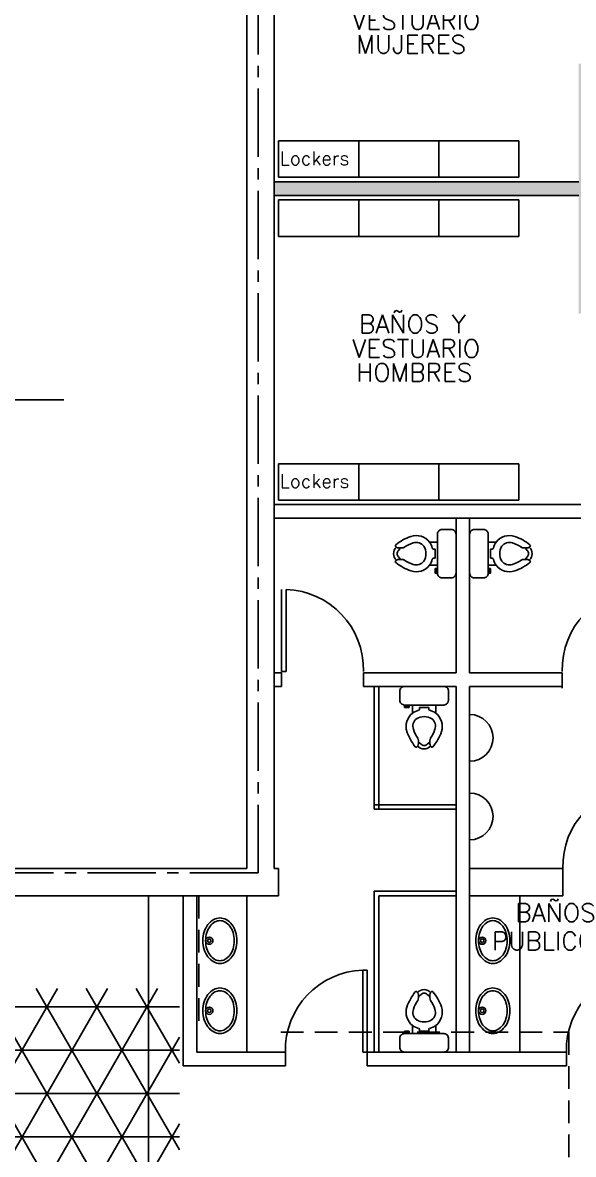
# Model space of a CAD drawing. Header units: metres. Extents: x 95 to 486, y 2972 to 3465.
# Drawn here: x 168.15 to 174.2, y 3024.58 to 3037.02 of the extents above; entities that cross this region are included whole.
import ezdxf

# ---------------------------------------------------------------- set-up
doc = ezdxf.new("R2010")
doc.units = ezdxf.units.M
for name, pattern in [('CENTER2', [1.125, 0.75, -0.125, 0.125, -0.125]), ('DASHDOT2', [0.5, 0.25, -0.125, 0, -0.125]), ('HIDDEN', [0.375, 0.25, -0.125])]:
    doc.linetypes.add(name, pattern=pattern)
for name, color, linetype in [('0_HOJA-CARATULA', 7, 'Continuous'), ('0_LINEAS-MEDIANERAS', 1, 'DASHDOT2'), ('0_MUROS', 7, 'Continuous'), ('0_PUERTAS-VENTANAS', 3, 'Continuous'), ('0_SANITARIOS', 1, 'Continuous'), ('A_MEDIASOMBRA', 5, 'Continuous'), ('C_COTAS', 5, 'Continuous'), ('E_EQUIPAMIENTO', 1, 'Continuous'), ('T_TEXTOS', 3, 'Continuous'), ('T_TEXTOS-EQUIPAMIENTO', 5, 'Continuous')]:
    doc.layers.add(name, color=color, linetype=linetype)
doc.styles.add('ROMANS', font='romans.shx', dxfattribs={"width": 0.8, "height": 0.15})

# ---------------------------------------------------------------- blocks, each defined once
blk = doc.blocks.new('SAPLS020')
at = {"linetype": 'ByBlock'}
for p, q in [((-0.203, -0.127), (-0.203, 0.127)), ((-0.633, 0.034), (-0.611, 0.063)), ((-0.595, 0.063), (-0.627, 0.063)), ((-0.248, 0.051), (-0.229, 0.051)), ((-0.229, 0.051), (-0.229, -0.051)), ((-0.633, -0.034), (-0.611, -0.063)), ((-0.595, -0.063), (-0.628, -0.063)), ((-0.229, -0.051), (-0.248, -0.051))]:
    blk.add_line(p, q, dxfattribs=at)
blk.add_lwpolyline([(-0.051, -0.267, 0.414214), (0, -0.216), (0, 0.216, 0.414214), (-0.051, 0.267), (-0.152, 0.267, 0.414214), (-0.203, 0.216), (-0.203, 0.127), (-0.292, 0.127, 0.320465), (-0.495, 0.19, 0.084082), (-0.662, 0.098, 0.442604), (-0.664, 0.079, 0.057779), (-0.655, 0.072, 0.435895), (-0.655, -0.071, 0.057779), (-0.664, -0.079, 0.442604), (-0.663, -0.097, 0.084082), (-0.496, -0.19, 0.320465), (-0.292, -0.127), (-0.203, -0.127), (-0.203, -0.216, 0.414214), (-0.152, -0.266), (-0.051, -0.266)], format="xyb", close=True, dxfattribs=at)
at = {"color": 30, "linetype": 'ByBlock'}
blk.add_lwpolyline([(-0.203, 0.216), (-0.229, 0.216), (-0.229, 0.165), (-0.216, 0.165), (-0.216, 0.203), (-0.203, 0.203)], dxfattribs=at)
at = {"linetype": 'ByBlock'}
for centre, radius, start, end in [((-0.438, 0.017), 0.183, 13.8834, 37.1083), ((-0.627, 0.114), 0.0508, 237.3897, 270), ((-0.601, 0), 0.0466, 133.6028, 226.3972), ((-0.595, 0.114), 0.0508, 270, 302.0625), ((-0.305, -0.349), 0.496, 109.44, 122.0625), ((-0.438, 0.017), 0.107, 37.1083, 108.1837), ((-0.486, 0), 0.155, 327.7973, 32.2027), ((-0.248, 0.063), 0.0127, 193.8834, 270), ((-0.628, -0.114), 0.0508, 90, 121.856), ((-0.595, -0.114), 0.0508, 57.9375, 90), ((-0.305, 0.349), 0.496, 237.9375, 250.56), ((-0.438, -0.017), 0.107, 251.8163, 322.8917), ((-0.438, -0.017), 0.183, 322.8917, 346.1166), ((-0.248, -0.063), 0.0127, 90, 166.1166)]:
    blk.add_arc(centre, radius, start, end, dxfattribs=at)

msp = doc.modelspace()

# ---------------------------------------------------------------- hatches: boundary and pattern name
at = {"layer": '0_MUROS'}
msp.add_hatch(color=256, dxfattribs=at).paths.add_polyline_path([(180.4124, 3036.9693), (180.2624, 3036.9693), (180.2624, 3036.5693), (180.0124, 3036.5693), (180.0124, 3036.4693), (180.2624, 3036.4693), (180.2624, 3035.2693), (179.3624, 3035.2693), (179.3624, 3036.4693), (179.4124, 3036.4693), (179.4124, 3036.5693), (179.0124, 3036.5693), (179.0124, 3036.4693), (179.2624, 3036.4693), (179.2624, 3035.2693), (178.3624, 3035.2693), (178.3624, 3036.4693), (178.4124, 3036.4693), (178.4124, 3036.5693), (178.0124, 3036.5693), (178.0124, 3036.4693), (178.2624, 3036.4693), (178.2624, 3035.2693), (177.3624, 3035.2693), (177.3624, 3036.4693), (177.4124, 3036.4693), (177.4124, 3036.5693), (177.0124, 3036.5693), (177.0124, 3036.4693), (177.2624, 3036.4693), (177.2624, 3035.2693), (176.3624, 3035.2693), (176.3624, 3036.4693), (176.4124, 3036.4693), (176.4124, 3036.5693), (176.3624, 3036.5693), (176.3624, 3036.9693), (176.2624, 3036.9693), (176.2624, 3035.2693), (175.3624, 3035.2693), (175.3624, 3036.5693), (175.2624, 3036.5693), (175.2624, 3035.2693), (174.3624, 3035.2693), (174.3624, 3036.5693), (174.2624, 3036.5693), (174.2624, 3035.2693), (170.9124, 3035.2693), (170.9124, 3035.1193), (174.2624, 3035.1193), (174.2624, 3033.8193), (174.3624, 3033.8193), (174.3624, 3035.1193), (175.2624, 3035.1193), (175.2624, 3033.8193), (175.3624, 3033.8193), (175.3624, 3035.1193), (176.2624, 3035.1193), (176.2624, 3033.4193), (176.3624, 3033.4193), (176.3624, 3035.1193), (177.2624, 3035.1193), (177.2624, 3033.9193), (177.0124, 3033.9193), (177.0124, 3033.8193), (177.4124, 3033.8193), (177.4124, 3033.9193), (177.3624, 3033.9193), (177.3624, 3035.1193), (178.2624, 3035.1193), (178.2624, 3033.9193), (178.0124, 3033.9193), (178.0124, 3033.8193), (178.4124, 3033.8193), (178.4124, 3033.9193), (178.3624, 3033.9193), (178.3624, 3035.1193), (179.2624, 3035.1193), (179.2624, 3033.9193), (179.0124, 3033.9193), (179.0124, 3033.8193), (179.4124, 3033.8193), (179.4124, 3033.9193), (179.3624, 3033.9193), (179.3624, 3035.1193), (180.2624, 3035.1193), (180.2624, 3033.9193), (180.0124, 3033.9193), (180.0124, 3033.8193), (180.2624, 3033.8193), (180.2624, 3033.4193), (180.4124, 3033.4193)])
at = {"layer": 'A_MEDIASOMBRA'}
h = msp.add_hatch(dxfattribs=at)
h.set_pattern_fill('NET3', color=256, scale=0.15, style=0)
h.set_pattern_definition([(0, (-301.4973, 2481.84258), (0, 0.47625), []), (60, (-301.4973, 2481.84258), (-0.4124446, 0.238125), []), (120, (-301.4973, 2481.84258), (-0.4124446, -0.238125), [])])
edge = h.paths.add_edge_path()
edge.add_line((142.8824, 3022.4793), (169.8724, 3022.4793))
edge.add_line((142.8824, 3022.3993), (142.8824, 3026.3993))
edge.add_line((169.8724, 3026.3993), (142.8824, 3026.3993))
edge.add_line((169.8724, 3022.4793), (169.8724, 3026.3993))

# ---------------------------------------------------------------- linework, layer by layer
at = {"layer": '0_HOJA-CARATULA'}
for p, q in [((171.0376, 3025.7006), (171.0376, 3025.5506)), ((171.9376, 3025.7006), (171.9376, 3025.5506))]:
    msp.add_line(p, q, dxfattribs=at)
at = {"layer": '0_LINEAS-MEDIANERAS', "linetype": 'CENTER2'}
for q in [(170.7374, 3048.0593), (135.7324, 3027.6693)]:
    msp.add_line((170.7374, 3027.6693), q, dxfattribs=at)
at = {"layer": '0_MUROS'}
for p, q in [((170.6124, 3027.7193), (170.6124, 3048.2093)), ((170.6124, 3027.7193), (170.6124, 3048.2093)), ((170.9124, 3027.7193), (170.9124, 3047.9093)), ((170.9124, 3027.7193), (170.9124, 3047.9093)), ((170.9124, 3035.2693), (174.2624, 3035.2693)), ((170.9124, 3035.1193), (174.2624, 3035.1193)), ((175.2124, 3031.7193), (170.9124, 3031.7193)), ((175.2124, 3031.7193), (170.9124, 3031.7193)), ((175.2124, 3031.7193), (170.9124, 3031.7193)), ((175.2624, 3031.5693), (170.9124, 3031.5693)), ((175.2624, 3031.5693), (170.9124, 3031.5693)), ((172.9124, 3031.5693), (170.9124, 3031.5693)), ((172.9124, 3029.8693), (172.9124, 3031.5693)), ((173.0624, 3029.8693), (173.0624, 3031.5693)), ((175.0624, 3031.5693), (173.0624, 3031.5693)), ((170.9925, 3029.8693), (170.9124, 3029.8693)), ((170.9925, 3029.7193), (170.9925, 3029.8693)), ((171.8943, 3029.8693), (172.9124, 3029.8693)), ((171.8943, 3029.7193), (171.8943, 3029.8693)), ((173.0624, 3029.8693), (174.0805, 3029.8693)), ((174.0805, 3029.7028), (174.0805, 3029.8693)), ((170.9925, 3029.7193), (170.9124, 3029.7193)), ((171.8943, 3029.7193), (172.9124, 3029.7193)), ((172.0124, 3028.3693), (172.0124, 3029.7193)), ((172.0624, 3028.3693), (172.0624, 3029.7193)), ((172.9124, 3025.7006), (172.9124, 3029.7193)), ((173.0624, 3025.7006), (173.0624, 3029.7193)), ((173.0624, 3029.7193), (174.0805, 3029.7193)), ((172.0124, 3028.4193), (172.9124, 3028.4193)), ((172.0124, 3028.3693), (172.9124, 3028.3693)), ((168.6824, 3027.7193), (135.7324, 3027.7193)), ((170.6124, 3027.7193), (168.6824, 3027.7193)), ((170.9124, 3027.7193), (170.9624, 3027.7193)), ((170.9624, 3027.4193), (170.9624, 3027.7193)), ((173.0624, 3027.7193), (174.0876, 3027.7193)), ((174.0876, 3027.4193), (174.0876, 3027.7193)), ((172.0124, 3027.4693), (172.9124, 3027.4693)), ((172.0124, 3025.7006), (172.0124, 3027.4693)), ((170.9624, 3027.4193), (135.7324, 3027.4193)), ((169.9124, 3027.4193), (169.9124, 3025.5506)), ((170.0624, 3027.4193), (170.0624, 3025.7006)), ((172.0624, 3027.4193), (172.9124, 3027.4193)), ((172.0624, 3025.7006), (172.0624, 3027.4193)), ((173.0624, 3027.4193), (174.0876, 3027.4193)), ((171.0376, 3025.7006), (170.0624, 3025.7006)), ((174.1266, 3025.7006), (171.9376, 3025.7006)), ((174.1266, 3025.7006), (174.0762, 3025.7006)), ((171.0376, 3025.5506), (169.9124, 3025.5506)), ((174.1266, 3025.5506), (171.9376, 3025.5506))]:
    msp.add_line(p, q, dxfattribs=at)
at = {"layer": '0_MUROS', "color": 1}
for p, q in [((169.5324, 3022.3993), (169.5324, 3027.4193)), ((170.6124, 3027.4193), (170.6124, 3025.7006)), ((173.6124, 3027.4193), (173.6124, 3025.7006))]:
    msp.add_line(p, q, dxfattribs=at)
at = {"layer": '0_MUROS', "color": 2, "linetype": 'HIDDEN'}
for p, q in [((170.0854, 3027.4193), (170.0854, 3025.9193)), ((170.9854, 3025.9193), (174.1524, 3025.9193)), ((174.1524, 3025.9193), (174.1524, 2987.5893))]:
    msp.add_line(p, q, dxfattribs=at)
at = {"layer": '0_MUROS', "ltscale": 0.25}
msp.add_line((174.1266, 3025.7006), (174.1266, 3025.5506), dxfattribs=at)
at = {"layer": '0_PUERTAS-VENTANAS'}
for p, q in [((170.9943, 3029.8857), (170.9943, 3030.7857)), ((171.0443, 3029.8857), (171.0443, 3030.7857)), ((171.0443, 3029.8857), (170.9943, 3029.8857)), ((171.8876, 3025.7006), (171.8876, 3026.6006)), ((171.9376, 3026.6006), (171.8876, 3026.6006)), ((171.9376, 3025.7006), (171.9376, 3026.6006)), ((171.9394, 3025.7006), (171.8876, 3025.7006))]:
    msp.add_line(p, q, dxfattribs=at)
at = {"layer": '0_PUERTAS-VENTANAS', "color": 5}
for centre, start, end in [((171.0175, 3029.9091), 358.47683, 88.25002), ((174.9572, 3029.9091), 91.74998, 181.52317), ((174.9644, 3027.7426), 91.74998, 181.52317), ((171.9144, 3025.7239), 91.74998, 181.52317), ((175.0034, 3025.7239), 91.74998, 181.52317)]:
    msp.add_arc(centre, 0.8771, start, end, dxfattribs=at)
at = {"layer": '0_SANITARIOS', "color": 2}
for points in [[(170.1298, 3026.925, 0.0753734), (170.1447, 3026.8263, 0.0857333), (170.1847, 3026.748, 0.1060843), (170.2485, 3026.6924, 0.1269298), (170.3173, 3026.6747, 0.1269298), (170.3861, 3026.6924, 0.1060843), (170.4499, 3026.748, 0.0857333), (170.4898, 3026.8263, 0.0753734), (170.5048, 3026.925, 0.0753734), (170.4898, 3027.0236, 0.0857333), (170.4499, 3027.1019, 0.1060843), (170.3861, 3027.1575, 0.1269298), (170.3173, 3027.1752, 0.1269298), (170.2485, 3027.1575, 0.1060843), (170.1847, 3027.1019, 0.0857333), (170.1447, 3027.0236, 0.0753734)], [(173.1298, 3026.925, 0.0753734), (173.1447, 3026.8263, 0.0857333), (173.1847, 3026.748, 0.1060843), (173.2485, 3026.6924, 0.1269298), (173.3173, 3026.6747, 0.1269298), (173.3861, 3026.6924, 0.1060843), (173.4499, 3026.748, 0.0857333), (173.4898, 3026.8263, 0.0753734), (173.5048, 3026.925, 0.0753734), (173.4898, 3027.0236, 0.0857333), (173.4499, 3027.1019, 0.1060843), (173.3861, 3027.1575, 0.1269298), (173.3173, 3027.1752, 0.1269298), (173.2485, 3027.1575, 0.1060843), (173.1847, 3027.1019, 0.0857333), (173.1447, 3027.0236, 0.0753734)], [(170.1598, 3026.925, 0.0753734), (170.1734, 3026.8352, 0.0857333), (170.2087, 3026.766, 0.1060843), (170.263, 3026.7187, 0.1269298), (170.3173, 3026.7047, 0.1269298), (170.3716, 3026.7187, 0.1060843), (170.4259, 3026.766, 0.0857333), (170.4612, 3026.8352, 0.0753734), (170.4748, 3026.925, 0.0753734), (170.4612, 3027.0147, 0.0857333), (170.4259, 3027.0839, 0.1060843), (170.3716, 3027.1312, 0.1269298), (170.3173, 3027.1452, 0.1269298), (170.263, 3027.1312, 0.1060843), (170.2087, 3027.0839, 0.0857333), (170.1734, 3027.0147, 0.0753734)], [(173.1598, 3026.925, 0.0753734), (173.1734, 3026.8352, 0.0857333), (173.2087, 3026.766, 0.1060843), (173.263, 3026.7187, 0.1269298), (173.3173, 3026.7047, 0.1269298), (173.3716, 3026.7187, 0.1060843), (173.4259, 3026.766, 0.0857333), (173.4612, 3026.8352, 0.0753734), (173.4748, 3026.925, 0.0753734), (173.4612, 3027.0147, 0.0857333), (173.4259, 3027.0839, 0.1060843), (173.3716, 3027.1312, 0.1269298), (173.3173, 3027.1452, 0.1269298), (173.263, 3027.1312, 0.1060843), (173.2087, 3027.0839, 0.0857333), (173.1734, 3027.0147, 0.0753734)], [(170.1298, 3026.1547, 0.0753734), (170.1447, 3026.0561, 0.0857333), (170.1847, 3025.9778, 0.1060843), (170.2485, 3025.9222, 0.1269298), (170.3173, 3025.9045, 0.1269298), (170.3861, 3025.9222, 0.1060843), (170.4499, 3025.9778, 0.0857333), (170.4898, 3026.0561, 0.0753734), (170.5048, 3026.1547, 0.0753734), (170.4898, 3026.2534, 0.0857333), (170.4499, 3026.3317, 0.1060843), (170.3861, 3026.3872, 0.1269298), (170.3173, 3026.405, 0.1269298), (170.2485, 3026.3872, 0.1060843), (170.1847, 3026.3317, 0.0857333), (170.1447, 3026.2534, 0.0753734)], [(170.1598, 3026.1547, 0.0753734), (170.1734, 3026.065, 0.0857333), (170.2087, 3025.9958, 0.1060843), (170.263, 3025.9485, 0.1269298), (170.3173, 3025.9345, 0.1269298), (170.3716, 3025.9485, 0.1060843), (170.4259, 3025.9958, 0.0857333), (170.4612, 3026.065, 0.0753734), (170.4748, 3026.1547, 0.0753734), (170.4612, 3026.2445, 0.0857333), (170.4259, 3026.3137, 0.1060843), (170.3716, 3026.361, 0.1269298), (170.3173, 3026.375, 0.1269298), (170.263, 3026.361, 0.1060843), (170.2087, 3026.3137, 0.0857333), (170.1734, 3026.2445, 0.0753734)], [(173.1298, 3026.1547, 0.0753734), (173.1447, 3026.0561, 0.0857333), (173.1847, 3025.9778, 0.1060843), (173.2485, 3025.9222, 0.1269298), (173.3173, 3025.9045, 0.1269298), (173.3861, 3025.9222, 0.1060843), (173.4499, 3025.9778, 0.0857333), (173.4898, 3026.0561, 0.0753734), (173.5048, 3026.1547, 0.0753734), (173.4898, 3026.2534, 0.0857333), (173.4499, 3026.3317, 0.1060843), (173.3861, 3026.3872, 0.1269298), (173.3173, 3026.405, 0.1269298), (173.2485, 3026.3872, 0.1060843), (173.1847, 3026.3317, 0.0857333), (173.1447, 3026.2534, 0.0753734)], [(173.1598, 3026.1547, 0.0753734), (173.1734, 3026.065, 0.0857333), (173.2087, 3025.9958, 0.1060843), (173.263, 3025.9485, 0.1269298), (173.3173, 3025.9345, 0.1269298), (173.3716, 3025.9485, 0.1060843), (173.4259, 3025.9958, 0.0857333), (173.4612, 3026.065, 0.0753734), (173.4748, 3026.1547, 0.0753734), (173.4612, 3026.2445, 0.0857333), (173.4259, 3026.3137, 0.1060843), (173.3716, 3026.361, 0.1269298), (173.3173, 3026.375, 0.1269298), (173.263, 3026.361, 0.1060843), (173.2087, 3026.3137, 0.0857333), (173.1734, 3026.2445, 0.0753734)]]:
    msp.add_lwpolyline(points, format="xyb", close=True, dxfattribs=at)
for centre, radius in [((170.2007, 3026.925), 0.04), ((170.2007, 3026.925), 0.02), ((173.2007, 3026.925), 0.04), ((173.2007, 3026.925), 0.02), ((170.2007, 3026.1547), 0.04), ((173.2007, 3026.1547), 0.04), ((170.2007, 3026.1547), 0.02), ((173.2007, 3026.1547), 0.02)]:
    msp.add_circle(centre, radius, dxfattribs=at)
for centre in [(173.0624, 3029.1548), (173.0624, 3028.2911)]:
    msp.add_arc(centre, 0.2571, 270, 90, dxfattribs=at)
at = {"layer": 'C_COTAS', "color": 5}
msp.add_line((165.1028, 3032.8706), (168.6028, 3032.8706), dxfattribs=at)
at = {"layer": 'E_EQUIPAMIENTO'}
for p, q in [((170.9624, 3035.7193), (170.9624, 3035.3193)), ((170.9624, 3035.7193), (173.6024, 3035.7193)), ((171.8424, 3035.7193), (171.8424, 3035.3193)), ((172.7224, 3035.7193), (172.7224, 3035.3193)), ((173.6024, 3035.7193), (173.6024, 3035.3193)), ((173.6024, 3035.3193), (170.9624, 3035.3193)), ((170.9624, 3034.6693), (170.9624, 3035.0693)), ((173.6024, 3035.0693), (170.9624, 3035.0693)), ((171.8424, 3034.6693), (171.8424, 3035.0693)), ((172.7224, 3034.6693), (172.7224, 3035.0693)), ((173.6024, 3034.6693), (173.6024, 3035.0693)), ((170.9624, 3034.6693), (173.6024, 3034.6693)), ((170.9624, 3032.1693), (170.9624, 3031.7693)), ((170.9624, 3032.1693), (173.6024, 3032.1693)), ((171.8424, 3032.1693), (171.8424, 3031.7693)), ((172.7224, 3032.1693), (172.7224, 3031.7693)), ((173.6024, 3032.1693), (173.6024, 3031.7693)), ((173.6024, 3031.7693), (170.9624, 3031.7693))]:
    msp.add_line(p, q, dxfattribs=at)

# ---------------------------------------------------------------- block references
at = {"layer": '0_SANITARIOS', "color": 2, "xscale": -1}
for p, rotation in [((172.9124, 3031.1805), 180), ((172.5624, 3025.7006), 90)]:
    msp.add_blockref('SAPLS020', p, dxfattribs=dict(at, rotation=rotation))
at = {"layer": '0_SANITARIOS', "color": 2}
for p, rotation in [((173.0624, 3031.1805), 180), ((172.5624, 3029.7193), 90)]:
    msp.add_blockref('SAPLS020', p, dxfattribs=dict(at, rotation=rotation))

# ---------------------------------------------------------------- texts
at = {"layer": 'T_TEXTOS', "style": 'ROMANS'}
for s, p in [('VESTUARIO', (171.7716, 3036.9434)), ('MUJERES', (171.8156, 3036.68)), ('BAÑOS Y', (171.8468, 3033.6057)), ('VESTUARIO', (171.7716, 3033.336)), ('HOMBRES', (171.8156, 3033.0727)), ('BAÑOS', (173.5653, 3027.1338)), ('PUBLICOS', (173.3073, 3026.8206))]:
    msp.add_text(s, height=0.2, dxfattribs=at).set_placement(p)
at = {"layer": 'T_TEXTOS-EQUIPAMIENTO', "style": 'ROMANS'}
for p in [(170.9749, 3035.4537, -3), (170.9749, 3031.9037, -3)]:
    msp.add_text('Lockers', height=0.15, dxfattribs=at).set_placement(p)

doc.saveas('drawing.dxf')
